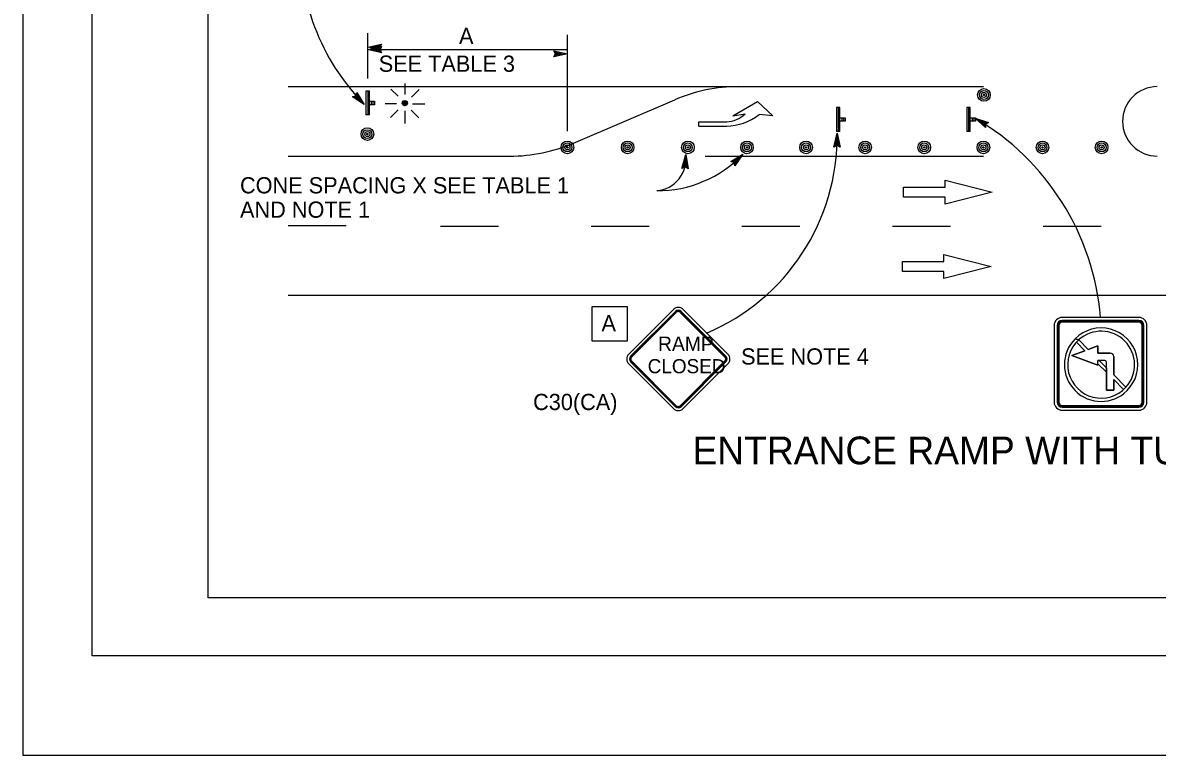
# Model space of a CAD drawing. Extents: x -893 to 867, y -474 to 712.
# Drawn here: x -893.5 to -403.8, y -474 to -157.8 of the extents above; entities that cross this region are included whole.
import ezdxf

# ---------------------------------------------------------------- set-up
doc = ezdxf.new("R2010")
doc.units = 0
for name, color, linetype in [('border_PLOTTING-ELEMENTS', 7, 'Continuous'), ('border_rw_22x34_Cut_Lines', 7, 'Continuous'), ('border_SHEET', 7, 'Continuous'), ('pp_PRESENTATION', 7, 'Continuous'), ('tcd_DELINEATOR', 7, 'Continuous'), ('tcd_PVMT-MARKER', 7, 'Continuous'), ('tcd_PVMT-MARKER-anno', 7, 'Continuous'), ('tcd_SIGN-ROADSIDE', 7, 'Continuous'), ('tcd_SIGN-ROADSIDE-anno', 7, 'Continuous')]:
    doc.layers.add(name, color=color, linetype=linetype)

msp = doc.modelspace()

# ---------------------------------------------------------------- linework, layer by layer
at = {"layer": 'border_PLOTTING-ELEMENTS'}
for points in [[(-893.46, -474.05), (866.54, -474.05), (866.54, 711.95), (-893.46, 711.95)], [(-863.46, 668.95), (836.54, 668.95), (836.54, -431.05), (-863.46, -431.05)]]:
    msp.add_lwpolyline(points, close=True, dxfattribs=at)
at = {"layer": 'border_rw_22x34_Cut_Lines'}
msp.add_lwpolyline([(-863.46, 668.95), (836.54, 668.95), (836.54, -431.05), (-863.46, -431.05)], close=True, dxfattribs=at)
at = {"layer": 'border_SHEET'}
for p, q in [((-813.46, -406.05), (-813.46, 643.95)), ((811.54, -406.05), (-813.46, -406.05))]:
    msp.add_line(p, q, dxfattribs=at)
at = {"layer": 'pp_PRESENTATION'}
for p, q in [((-586.96, -198.02), (-576.31, -191.82)), ((-576.31, -191.82), (-569.66, -198.02)), ((-601.6, -200.68), (-589.62, -200.68)), ((-601.6, -202.45), (-601.6, -200.68)), ((-586.96, -198.02), (-581.64, -197.14)), ((-569.66, -198.02), (-575.65, -197.49)), ((-601.6, -202.45), (-589.62, -202.45)), ((-513.3, -231), (-513.3, -228.88)), ((-513.3, -228.88), (-495.36, -228.88)), ((-495.36, -228.88), (-495.36, -225.79)), ((-495.36, -225.79), (-475.04, -231)), ((-513.3, -233.13), (-513.3, -231)), ((-495.36, -233.13), (-513.3, -233.13)), ((-475.04, -231), (-495.36, -236.22)), ((-495.36, -236.22), (-495.36, -233.13)), ((-495.86, -260.95), (-495.86, -257.86)), ((-495.86, -257.86), (-475.54, -263.08)), ((-513.8, -263.08), (-513.8, -260.95)), ((-513.8, -260.95), (-495.86, -260.95)), ((-513.8, -265.2), (-513.8, -263.08)), ((-475.54, -263.08), (-495.87, -268.3)), ((-495.87, -265.2), (-513.8, -265.2)), ((-495.87, -268.3), (-495.87, -265.2))]:
    msp.add_line(p, q, dxfattribs=at)
for centre, major_axis, start_param, end_param in [((-590.38, -179.95), (0, -20.75), 0.048395, 0.595106), ((-589.91, -163.64), (0, -38.81), 0.009977, 0.511228)]:
    msp.add_ellipse(centre, major_axis=major_axis, ratio=0.751315, start_param=start_param, end_param=end_param, dxfattribs=at)
at = {"layer": 'tcd_DELINEATOR'}
for centre, radius in [((-478.61, -189.03), 2.72), ((-478.61, -189.03), 1.91), ((-478.61, -189.03), 1.09), ((-478.61, -189.03), 0.272), ((-658.38, -211.67), 2.72), ((-658.38, -211.67), 1.91), ((-632.38, -211.67), 2.72), ((-632.38, -211.67), 1.91), ((-606.38, -211.67), 2.72), ((-606.38, -211.67), 1.91), ((-580.88, -211.67), 2.72), ((-580.88, -211.67), 1.91), ((-555.38, -211.67), 2.72), ((-555.38, -211.67), 1.91), ((-529.88, -211.67), 2.72), ((-529.88, -211.67), 1.91), ((-504.38, -211.67), 2.72), ((-504.38, -211.67), 1.91), ((-478.85, -211.67), 2.72), ((-478.85, -211.67), 1.91), ((-453.35, -211.67), 2.72), ((-453.35, -211.67), 1.91), ((-427.83, -211.67), 2.72), ((-427.83, -211.67), 1.91), ((-658.38, -211.67), 1.09), ((-658.38, -211.67), 0.272), ((-632.38, -211.67), 1.09), ((-632.38, -211.67), 0.272), ((-606.38, -211.67), 1.09), ((-606.38, -211.67), 0.272), ((-580.88, -211.67), 1.09), ((-580.88, -211.67), 0.272), ((-555.38, -211.67), 1.09), ((-555.38, -211.67), 0.272), ((-529.88, -211.67), 1.09), ((-529.88, -211.67), 0.272), ((-504.38, -211.67), 1.09), ((-504.38, -211.67), 0.272), ((-478.85, -211.67), 1.09), ((-478.85, -211.67), 0.272), ((-453.35, -211.67), 1.09), ((-453.35, -211.67), 0.272), ((-427.83, -211.67), 1.09), ((-427.83, -211.67), 0.272)]:
    msp.add_circle(centre, radius, dxfattribs=at)
at = {"layer": 'tcd_PVMT-MARKER'}
for p, q in [((-778.88, -185.45), (-478.88, -185.45)), ((-655.68, -209.79), (-612.09, -191.11)), ((-778.88, -215.45), (-683.25, -215.45)), ((-598.88, -215.45), (-478.88, -215.45)), ((-778.88, -275.45), (-85.42, -275.45))]:
    msp.add_line(p, q, dxfattribs=at)
for points in [[(-778.84, -245.4), (-753.84, -245.4)], [(-713.08, -245.6), (-688.08, -245.6)], [(-648.08, -245.6), (-623.08, -245.6)], [(-583.08, -245.6), (-558.08, -245.6)], [(-518.08, -245.6), (-493.08, -245.6)], [(-453.09, -245.6), (-428.09, -245.6)]]:
    msp.add_lwpolyline(points, dxfattribs=at)
for centre, radius, start, end in [((-584.51, -255.45), 70, 90, 113.1986), ((-403.8, -200.45), 15, 90, 270), ((-683.25, -145.45), 70, 270, 293.1986)]:
    msp.add_arc(centre, radius, start, end, dxfattribs=at)
at = {"layer": 'tcd_SIGN-ROADSIDE'}
for p, q in [((-728.41, -188.82), (-728.41, -184.06)), ((-743.82, -187.35), (-745.3, -187.35)), ((-745.3, -187.35), (-745.3, -197.68)), ((-744.56, -187.35), (-744.56, -197.68)), ((-743.82, -197.68), (-743.82, -187.35)), ((-731.48, -189.6), (-734.56, -186.52)), ((-725.6, -189.97), (-722.31, -186.68)), ((-743.82, -191.77), (-743.08, -191.77)), ((-743.82, -192.51), (-743.82, -192.51)), ((-743.08, -193.25), (-743.82, -193.25)), ((-743.08, -191.77), (-741.61, -191.77)), ((-743.08, -191.77), (-743.08, -193.25)), ((-741.61, -193.25), (-743.08, -193.25)), ((-742.34, -191.77), (-742.34, -193.25)), ((-741.61, -191.77), (-741.61, -193.25)), ((-732.11, -192.83), (-737.05, -192.83)), ((-731.35, -195.45), (-734.67, -198.77)), ((-728.59, -195.83), (-728.59, -201.35)), ((-725.82, -195.54), (-722.46, -198.9)), ((-725.28, -192.83), (-719.85, -192.83)), ((-540.75, -194.5), (-542.23, -194.5)), ((-542.23, -194.5), (-542.23, -204.83)), ((-541.49, -194.5), (-541.49, -204.83)), ((-540.75, -204.83), (-540.75, -194.5)), ((-484.5, -194.5), (-485.97, -194.5)), ((-485.97, -194.5), (-485.97, -204.83)), ((-485.24, -194.5), (-485.24, -204.83)), ((-484.5, -204.83), (-484.5, -194.5)), ((-743.82, -197.68), (-745.3, -197.68)), ((-540.75, -198.93), (-540.01, -198.93)), ((-540.75, -199.67), (-540.75, -199.67)), ((-540.01, -200.41), (-540.75, -200.41)), ((-540.01, -198.93), (-538.54, -198.93)), ((-540.01, -198.93), (-540.01, -200.41)), ((-538.54, -200.41), (-540.01, -200.41)), ((-539.28, -198.93), (-539.28, -200.41)), ((-538.54, -198.93), (-538.54, -200.41)), ((-484.5, -198.93), (-483.76, -198.93)), ((-484.5, -199.67), (-484.5, -199.67)), ((-483.76, -200.41), (-484.5, -200.41)), ((-483.76, -198.93), (-482.28, -198.93)), ((-483.76, -198.93), (-483.76, -200.41)), ((-482.28, -200.41), (-483.76, -200.41)), ((-483.02, -198.93), (-483.02, -200.41)), ((-482.28, -198.93), (-482.28, -200.41)), ((-540.75, -204.83), (-542.23, -204.83)), ((-484.5, -204.83), (-485.97, -204.83)), ((-437.67, -294.7), (-439.25, -294.25)), ((-439.25, -294.25), (-437.74, -294.77)), ((-438.73, -295.76), (-435.06, -299.43)), ((-435.06, -299.43), (-438.73, -295.76)), ((-433.61, -298.89), (-437.74, -294.77)), ((-437.74, -294.77), (-433.61, -298.89)), ((-429.41, -297.33), (-433.61, -298.89)), ((-433.61, -298.89), (-429.41, -297.33)), ((-429.41, -300.47), (-429.41, -297.33)), ((-429.41, -297.33), (-429.41, -300.47)), ((-435.06, -299.43), (-440.65, -301.51)), ((-440.65, -301.51), (-435.06, -299.43)), ((-440.65, -301.51), (-429.41, -305.7)), ((-429.41, -305.7), (-440.65, -301.51)), ((-424.11, -300.47), (-429.41, -300.47)), ((-429.41, -300.47), (-424.11, -300.47)), ((-422.61, -309.9), (-422.61, -301.88)), ((-422.61, -301.88), (-422.61, -309.9)), ((-428.8, -303.62), (-429.41, -303.62)), ((-429.41, -303.62), (-428.8, -303.62)), ((-429.41, -305.08), (-429.41, -303.62)), ((-429.41, -305.7), (-429.41, -305.08)), ((-429.41, -305.08), (-425.76, -308.73)), ((-429.41, -305.08), (-429.41, -305.7)), ((-425.76, -308.73), (-429.41, -305.08)), ((-428.89, -303.62), (-425.76, -306.75)), ((-426.47, -303.62), (-428.8, -303.62)), ((-426.47, -303.62), (-426.47, -303.62)), ((-425.76, -306.75), (-425.76, -304.33)), ((-425.76, -308.73), (-425.76, -306.75)), ((-425.76, -306.75), (-425.76, -308.73)), ((-425.76, -308.73), (-425.76, -316.4)), ((-425.76, -316.4), (-425.76, -308.73)), ((-417.35, -315.16), (-422.61, -309.9)), ((-422.61, -309.9), (-417.35, -315.16)), ((-422.61, -316.4), (-422.61, -311.88)), ((-422.61, -311.88), (-418.34, -316.15)), ((-418.34, -316.15), (-422.61, -311.88)), ((-422.61, -311.88), (-422.61, -316.4)), ((-425.76, -316.4), (-422.61, -316.4)), ((-422.61, -316.4), (-425.76, -316.4))]:
    msp.add_line(p, q, dxfattribs=at)
for points in [[(-728.5, -191.45), (-729.66, -192.61)], [(-728.82, -191.48), (-729.62, -192.29)], [(-728.25, -191.49), (-729.62, -192.85)], [(-728.05, -191.56), (-729.54, -193.06)], [(-727.87, -191.67), (-729.44, -193.24)], [(-727.72, -191.8), (-729.3, -193.39)], [(-727.6, -191.96), (-729.15, -193.51)], [(-727.5, -192.15), (-728.96, -193.61)], [(-727.44, -192.37), (-728.74, -193.67)], [(-727.42, -192.63), (-728.47, -193.69)], [(-727.5, -193), (-728.11, -193.6)], [(-612.61, -281.62), (-631.92, -300.92)], [(-611.8, -282.43), (-631.1, -301.73)], [(-611.59, -282.64), (-630.89, -301.95)], [(-611.38, -282.86), (-630.68, -302.16)], [(-590.38, -302.16), (-609.68, -282.86)], [(-590.16, -301.95), (-609.47, -282.64)], [(-589.95, -301.73), (-609.25, -282.43)], [(-589.14, -300.92), (-608.44, -281.62)], [(-448.35, -288.55), (-448.35, -321.58)], [(-447.01, -288.55), (-447.01, -321.58)], [(-446.65, -288.55), (-446.65, -321.58)], [(-446.29, -288.55), (-446.29, -321.58)], [(-411.8, -285.03), (-444.83, -285.03)], [(-411.8, -286.37), (-444.83, -286.37)], [(-411.8, -286.74), (-444.83, -286.74)], [(-411.8, -287.1), (-444.83, -287.1)], [(-410.35, -321.58), (-410.35, -288.55)], [(-409.99, -321.58), (-409.99, -288.55)], [(-409.63, -321.58), (-409.63, -288.55)], [(-408.29, -321.58), (-408.29, -288.55)], [(-631.92, -305.09), (-612.61, -324.4)], [(-631.1, -304.28), (-611.8, -323.58)], [(-630.89, -304.07), (-611.59, -323.37)], [(-630.68, -303.86), (-611.38, -323.16)], [(-609.68, -323.16), (-590.38, -303.86)], [(-609.47, -323.37), (-590.16, -304.07)], [(-609.25, -323.58), (-589.95, -304.28)], [(-608.44, -324.4), (-589.14, -305.09)], [(-444.83, -323.03), (-411.8, -323.03)], [(-444.83, -323.4), (-411.8, -323.4)], [(-444.83, -323.76), (-411.8, -323.76)], [(-444.83, -325.1), (-411.8, -325.1)]]:
    msp.add_lwpolyline(points, dxfattribs=at)
for centre, radius in [((-728.54, -192.57), 1.12), ((-744.71, -205.93), 2.72), ((-744.71, -205.93), 1.91), ((-744.71, -205.93), 1.09), ((-744.71, -205.93), 0.272)]:
    msp.add_circle(centre, radius, dxfattribs=at)
for centre, radius, start, end in [((-610.53, -283.7), 2.95, 45, 135), ((-610.53, -283.7), 1.8, 45, 135), ((-610.53, -283.7), 1.5, 45, 135), ((-610.53, -283.7), 1.2, 45, 135), ((-444.83, -288.55), 3.52, 90, 180), ((-444.83, -288.55), 2.18, 90, 180), ((-444.83, -288.55), 1.81, 90, 180), ((-444.83, -288.55), 1.45, 90, 180), ((-411.8, -288.55), 3.52, 0, 90), ((-411.8, -288.55), 2.18, 0, 90), ((-411.8, -288.55), 1.81, 0, 90), ((-411.8, -288.55), 1.45, 0, 90), ((-428.04, -305.45), 15.84, 315.0001, 135.0001), ((-428.04, -305.46), 14.44, 317.7788, 132.2212), ((-428.04, -305.46), 14.44, 317.7788, 132.2212), ((-428.04, -305.45), 15.84, 135.0001, 315.0001), ((-428.04, -305.46), 14.44, 131.84, 317.7788), ((-629.83, -303.01), 2.95, 135, 224.9999), ((-629.83, -303.01), 1.8, 135, 224.9999), ((-629.83, -303.01), 1.5, 135, 224.9999), ((-629.83, -303.01), 1.2, 135, 224.9999), ((-591.22, -303.01), 1.2, 315, 45), ((-591.22, -303.01), 1.5, 315, 45), ((-591.22, -303.01), 1.8, 315, 45), ((-591.22, -303.01), 2.95, 315, 45), ((-424.11, -301.97), 1.5, 0, 90), ((-424.11, -301.97), 1.5, 0, 90), ((-426.47, -304.33), 0.712, 0, 90), ((-610.53, -322.31), 1.2, 225, 315), ((-444.83, -321.58), 3.52, 180, 269.9999), ((-444.83, -321.58), 2.18, 180, 269.9999), ((-444.83, -321.58), 1.81, 180, 269.9999), ((-444.83, -321.58), 1.45, 180, 269.9999), ((-411.8, -321.58), 1.45, 270, 0), ((-411.8, -321.58), 2.18, 270, 0), ((-411.8, -321.58), 1.81, 270, 0), ((-411.8, -321.58), 3.52, 270, 0), ((-610.53, -322.31), 2.95, 225, 315), ((-610.53, -322.31), 1.8, 225, 315), ((-610.53, -322.31), 1.5, 225, 315)]:
    msp.add_arc(centre, radius, start, end, dxfattribs=at)
at = {"layer": 'tcd_SIGN-ROADSIDE-anno'}
for p, q in [((-744.56, -181.89), (-744.56, -162.31)), ((-658.38, -204.71), (-658.38, -163.03)), ((-744.56, -168.38), (-738.56, -167.05)), ((-738.56, -169.72), (-744.56, -168.38)), ((-744.56, -168.38), (-744.56, -168.38)), ((-744.5, -169.47), (-658.38, -169.47)), ((-738.78, -169.37), (-743.18, -168.38)), ((-743.17, -168.38), (-738.8, -167.41)), ((-741.8, -168.38), (-738.97, -167.76)), ((-739.01, -169.01), (-741.8, -168.38)), ((-740.42, -168.39), (-739.21, -168.12)), ((-739.19, -168.66), (-740.42, -168.39)), ((-738.56, -167.05), (-739.36, -168.38)), ((-739.36, -168.38), (-738.56, -169.72)), ((-738.56, -167.05), (-738.56, -167.05)), ((-738.56, -169.72), (-738.56, -169.72)), ((-543.36, -211.58), (-542, -205.59)), ((-542, -205.59), (-542, -205.59)), ((-542, -205.59), (-540.69, -211.59)), ((-543, -211.37), (-542.01, -206.97)), ((-542.64, -211.14), (-542.01, -208.35)), ((-542.3, -210.96), (-542.02, -209.73)), ((-542.02, -209.73), (-541.75, -210.94)), ((-542.01, -208.35), (-541.4, -211.18)), ((-542, -206.98), (-541.05, -211.36)), ((-608.96, -220.73), (-607.33, -214.8)), ((-607.33, -214.8), (-607.33, -214.8)), ((-607.33, -214.8), (-606.29, -220.86)), ((-587.92, -217.77), (-582.67, -214.57)), ((-582.67, -214.57), (-586.07, -219.69)), ((-582.67, -214.57), (-582.67, -214.57)), ((-542.02, -210.79), (-543.36, -211.58)), ((-543.36, -211.58), (-543.36, -211.58)), ((-540.69, -211.59), (-542.02, -210.79)), ((-540.69, -211.59), (-540.69, -211.59)), ((-607.58, -220), (-608.96, -220.73)), ((-608.59, -220.53), (-607.4, -216.18)), ((-608.22, -220.32), (-607.46, -217.56)), ((-607.87, -220.16), (-607.53, -218.94)), ((-606.29, -220.86), (-607.58, -220)), ((-607.53, -218.94), (-607.32, -220.16)), ((-607.46, -217.56), (-606.98, -220.42)), ((-607.39, -216.19), (-606.64, -220.61)), ((-586.42, -218.18), (-587.92, -217.77)), ((-587.92, -217.77), (-587.92, -217.77)), ((-587.52, -217.88), (-583.67, -215.53)), ((-587.1, -217.97), (-584.66, -216.49)), ((-586.73, -218.1), (-585.66, -217.45)), ((-586.07, -219.69), (-586.42, -218.18)), ((-585.66, -217.45), (-586.34, -218.48)), ((-584.66, -216.49), (-586.26, -218.9)), ((-583.67, -215.54), (-586.15, -219.27)), ((-586.07, -219.69), (-586.07, -219.69)), ((-608.96, -220.73), (-608.96, -220.73)), ((-606.29, -220.86), (-606.29, -220.86))]:
    msp.add_line(p, q, dxfattribs=at)
for points in [[(-738.59, -170.79), (-744.5, -169.47), (-738.59, -168.16), (-738.8, -168.51), (-743.13, -169.46), (-738.8, -170.44), (-739.01, -170.09), (-741.78, -169.47), (-739.01, -168.86), (-739.22, -169.21), (-740.42, -169.47), (-739.22, -169.74), (-739.38, -169.47), (-738.59, -168.16), (-739.38, -169.47)], [(-664.29, -170), (-658.38, -171.32), (-664.29, -172.63), (-664.08, -172.28), (-659.75, -171.33), (-664.08, -170.35), (-663.87, -170.7), (-661.1, -171.32), (-663.87, -171.93), (-663.66, -171.58), (-662.46, -171.32), (-663.66, -171.05), (-663.5, -171.32), (-664.29, -172.63), (-663.5, -171.32)], [(-749.23, -188), (-746.03, -193.14), (-751.1, -189.84), (-750.71, -189.75), (-746.99, -192.17), (-749.33, -188.4), (-749.43, -188.79), (-747.94, -191.2), (-750.31, -189.66), (-749.91, -189.56), (-748.89, -190.23), (-749.54, -189.18), (-749.62, -189.49), (-751.1, -189.84), (-749.62, -189.49)], [(-478.01, -203.14), (-482.44, -199.02), (-476.68, -200.88), (-477.04, -201.07), (-481.26, -199.71), (-478.02, -202.74), (-478.02, -202.33), (-480.09, -200.39), (-477.4, -201.27), (-477.76, -201.46), (-478.92, -201.08), (-478.02, -201.92), (-478.02, -201.61), (-476.68, -200.88), (-478.02, -201.61)], [(-647.64, -295.31), (-647.64, -280.31), (-632.64, -280.31), (-632.64, -295.31)]]:
    msp.add_lwpolyline(points, close=True, dxfattribs=at)
for centre, radius, start, end in [((-676.85, -125.28), 96.91, 129.6826, 224.4472), ((-538.28, -294.18), 110.34, 4.7568, 59.5965), ((-634.07, -206.95), 92.08, 292.7879, 0.8473), ((-619.28, -179.86), 50.45, 269.4389, 316.5201), ((-620.81, -216.73), 13.61, 274.3484, 8.121)]:
    msp.add_arc(centre, radius, start, end, dxfattribs=at)

# ---------------------------------------------------------------- texts
at = {"layer": 'tcd_PVMT-MARKER-anno'}
msp.add_text('ENTRANCE RAMP WITH TURNING POCKETS', height=12, dxfattribs=at).set_placement((-604.39, -348.45))
at = {"layer": 'tcd_SIGN-ROADSIDE'}
for s, height, p in [('RAMP', 6.23, (-619.28, -299.55)), ('CLOSED', 6.105, (-623.74, -309.15))]:
    msp.add_text(s, height=height, dxfattribs=at).set_placement(p)
at = {"layer": 'tcd_SIGN-ROADSIDE-anno'}
for s, p in [('A', (-705.16, -167.04)), ('SEE TABLE 3', (-739.8, -179.04)), ('CONE SPACING X SEE TABLE 1', (-799.67, -231.53)), ('AND NOTE 1', (-799.67, -242.03)), ('A', (-643.67, -291.04)), ('SEE NOTE 4', (-583.43, -305.39)), ('C30(CA)', (-673.18, -325.04))]:
    msp.add_text(s, height=7, dxfattribs=at).set_placement(p)

doc.saveas('drawing.dxf')
